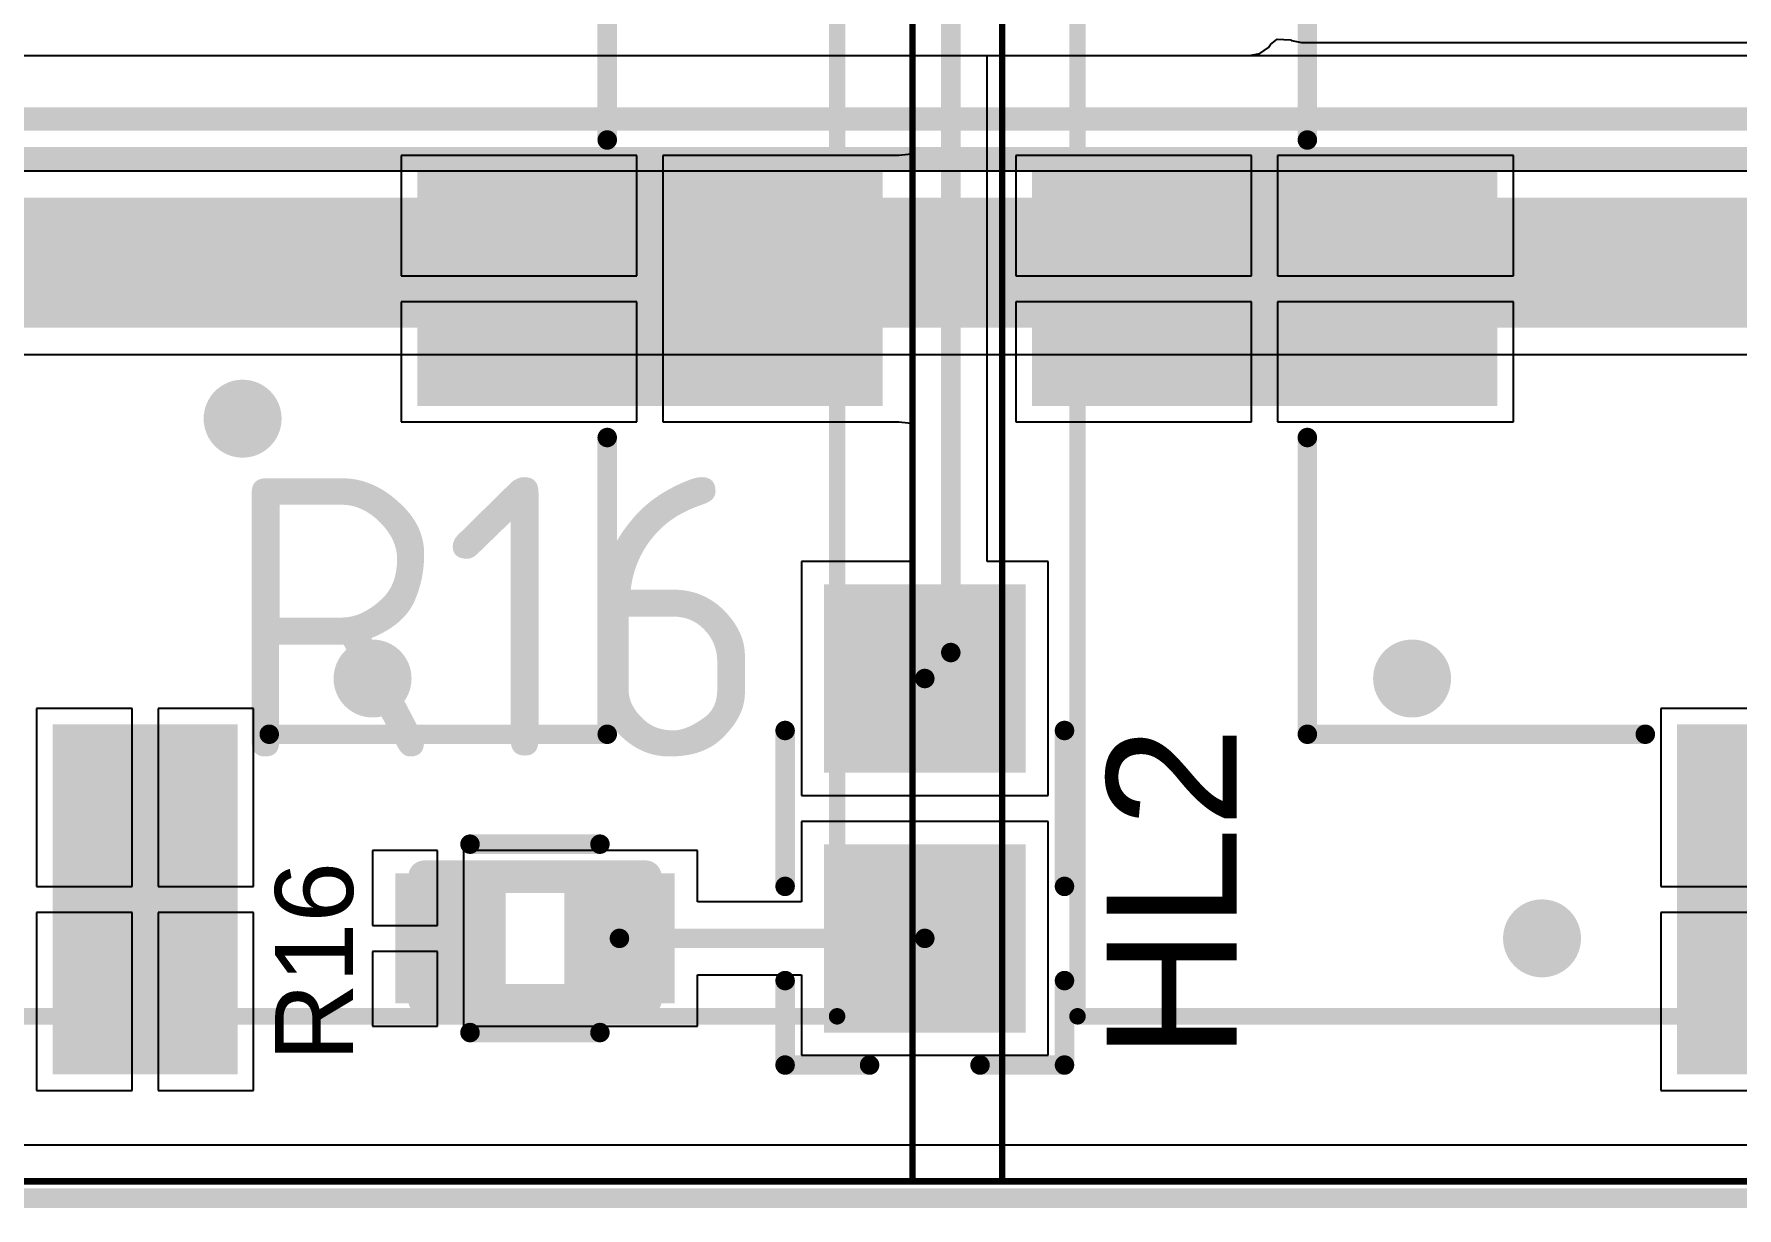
# Model space of a CAD drawing. Header units: inches. Extents: x 0 to 110, y 0 to 95.
# Drawn here: x 47.15 to 60.25, y -0.08 to 8.96 of the extents above; entities that cross this region are included whole.
import ezdxf

# ---------------------------------------------------------------- set-up
doc = ezdxf.new("R2010")
doc.units = ezdxf.units.IN
for name, color, linetype in [('Board Shape', 56, 'Continuous'), ('Bottom Layer', 5, 'Continuous'), ('Int1', 16, 'Continuous'), ('Int2', 76, 'Continuous'), ('Mechanical 13', 56, 'Continuous'), ('Panelize Outline', 56, 'Continuous'), ('Top Courtyard', 56, 'Continuous'), ('Top Layer', 1, 'Continuous'), ('Top Overlay', 2, 'Continuous'), ('Top Paste', 8, 'Continuous'), ('Top Solder', 216, 'Continuous'), ('Via Holes', 16, 'Continuous')]:
    doc.layers.add(name, color=color, linetype=linetype)
doc.styles.add('Arial', font='', dxfattribs={"height": 0.2})
doc.styles.add('GOST type B', font='', dxfattribs={"height": 0.2})
doc.styles.get('Arial').set_extended_font_data('Arial')
doc.styles.get('GOST type B').set_extended_font_data('GOST type B')

# ---------------------------------------------------------------- blocks, each defined once
blk = doc.blocks.new('0603R_1026')
at = {"layer": 'Top Layer'}
for points in [[(-1.05000171, -0.47500032), (-1.05000171, 0.47500032), (-0.25000077, 0.47500032), (-0.25000077, -0.47500032)], [(0.24999823, -0.47500032), (0.24999823, 0.47500032), (1.04999917, 0.47500032), (1.04999917, -0.47500032)]]:
    blk.add_hatch(color=1, dxfattribs=at).paths.add_polyline_path(points)
at = {"layer": 'Top Paste'}
for points in [[(-1.05000171, -0.47500032), (-1.05000171, 0.47500032), (-0.25000077, 0.47500032), (-0.25000077, -0.47500032)], [(0.24999823, -0.47500032), (0.24999823, 0.47500032), (1.04999917, 0.47500032), (1.04999917, -0.47500032)]]:
    blk.add_hatch(color=8, dxfattribs=at).paths.add_polyline_path(points)
at = {"layer": 'Top Solder'}
for points in [[(-1.07500293, -0.50000154), (-1.07500293, 0.50000154), (-0.22499955, 0.50000154), (-0.22499955, -0.50000154)], [(0.22499701, -0.50000154), (0.22499701, 0.50000154), (1.07500039, 0.50000154), (1.07500039, -0.50000154)]]:
    blk.add_hatch(color=216, dxfattribs=at).paths.add_polyline_path(points)
at = {"layer": 'Panelize Outline'}
for points in [[(-0.8500008399999999, -0.47500032, 0.2499995, 0.2499995, 0), (-0.8500008399999999, 0.47500032, 0.2499995, 0.2499995, 0)], [(-0.8500008399999999, 0.47500032, 0.2499995, 0.2499995, 0), (0.8499983, 0.47500032, 0.2499995, 0.2499995, 0)], [(0.8499983, -0.47500032, 0.2499995, 0.2499995, 0), (0.8499983, 0.47500032, 0.2499995, 0.2499995, 0)], [(-0.8500008399999999, -0.47500032, 0.2499995, 0.2499995, 0), (0.8499983, -0.47500032, 0.2499995, 0.2499995, 0)]]:
    blk.add_lwpolyline(points, format="xyseb", dxfattribs=at)
for points in [[(-0.9125000799999999, 0.47500032, 0.12499848, 0.12499848, 1), (-0.7875015999999999, 0.47500032, 0.12499848, 0.12499848, 1)], [(-0.9125000799999999, 0.47500032, 0.12499848, 0.12499848, 1), (-0.7875015999999999, 0.47500032, 0.12499848, 0.12499848, 1)], [(0.78749906, 0.47500032, 0.12499848, 0.12499848, 1), (0.9124975399999999, 0.47500032, 0.12499848, 0.12499848, 1)], [(0.78749906, 0.47500032, 0.12499848, 0.12499848, 1), (0.9124975399999999, 0.47500032, 0.12499848, 0.12499848, 1)], [(-0.9125000799999999, -0.47500032, 0.12499848, 0.12499848, 1), (-0.7875015999999999, -0.47500032, 0.12499848, 0.12499848, 1)], [(-0.9125000799999999, -0.47500032, 0.12499848, 0.12499848, 1), (-0.7875015999999999, -0.47500032, 0.12499848, 0.12499848, 1)], [(0.78749906, -0.47500032, 0.12499848, 0.12499848, 1), (0.9124975399999999, -0.47500032, 0.12499848, 0.12499848, 1)], [(0.78749906, -0.47500032, 0.12499848, 0.12499848, 1), (0.9124975399999999, -0.47500032, 0.12499848, 0.12499848, 1)]]:
    blk.add_lwpolyline(points, format="xyseb", close=True, dxfattribs=at)
at = {"layer": 'Top Overlay'}
for points in [[(-0.499999, 0.72499982, 0.1499997, 0.1499997, 0), (0.499999, 0.72499982, 0.1499997, 0.1499997, 0)], [(-0.499999, -0.72499982, 0.1499997, 0.1499997, 0), (0.499999, -0.72499982, 0.1499997, 0.1499997, 0)]]:
    blk.add_lwpolyline(points, format="xyseb", dxfattribs=at)
for points in [[(-0.53749956, 0.72499982, 0.07499858, 0.07499858, 1), (-0.46249844, 0.72499982, 0.07499858, 0.07499858, 1)], [(0.46249844, 0.72499982, 0.07499858, 0.07499858, 1), (0.53749956, 0.72499982, 0.07499858, 0.07499858, 1)], [(-0.53749956, -0.72499982, 0.07499858, 0.07499858, 1), (-0.46249844, -0.72499982, 0.07499858, 0.07499858, 1)], [(0.46249844, -0.72499982, 0.07499858, 0.07499858, 1), (0.53749956, -0.72499982, 0.07499858, 0.07499858, 1)]]:
    blk.add_lwpolyline(points, format="xyseb", close=True, dxfattribs=at)
at = {"layer": 'Panelize Outline', "style": 'GOST type B'}
blk.add_text('R16', height=2.15000078, rotation=360, dxfattribs=at).set_placement((-2.40000028, 1.39999974))
blk = doc.blocks.new('0805D_1028')
at = {"layer": 'Top Layer'}
for points in [[(-1.70000041, -0.7499997700000002), (-1.70000041, 0.7499997699999997), (-0.3000006700000001, 0.7499997700000002), (-0.3000006699999999, -0.7499997699999997)], [(0.3000006700000001, -0.7499997700000002), (0.3000006699999999, 0.7499997699999997), (1.70000041, 0.7499997700000002), (1.70000041, -0.7499997699999997)]]:
    blk.add_hatch(color=1, dxfattribs=at).paths.add_polyline_path(points)
at = {"layer": 'Top Paste'}
for points in [[(-1.70000041, -0.7499997700000002), (-1.70000041, 0.7499997699999997), (-0.3000006700000001, 0.7499997700000002), (-0.3000006699999999, -0.7499997699999997)], [(0.3000006700000001, -0.7499997700000002), (0.3000006699999999, 0.7499997699999997), (1.70000041, 0.7499997700000002), (1.70000041, -0.7499997699999997)]]:
    blk.add_hatch(color=8, dxfattribs=at).paths.add_polyline_path(points)
at = {"layer": 'Top Solder'}
for points in [[(-1.72500163, -0.7750009900000001), (-1.72500163, 0.7750009899999998), (-0.2749994500000001, 0.7750009900000001), (-0.2749994499999999, -0.7750009899999998)], [(0.2749994500000001, -0.7750009900000001), (0.2749994499999999, 0.7750009899999998), (1.72500163, 0.7750009900000001), (1.72500163, -0.7750009899999998)]]:
    blk.add_hatch(color=216, dxfattribs=at).paths.add_polyline_path(points)
at = {"layer": 'Top Overlay'}
for points in [[(0.5999987999999999, 1.07499912, 0.1499997, 0.1499997, 0), (-0.5999987999999999, 1.07499912, 0.1499997, 0.1499997, 0)], [(1.97499986, 1.07499912, 0.1499997, 0.1499997, 0), (1.32500116, 1.07499912, 0.1499997, 0.1499997, 0)], [(1.97499986, 0.4250004199999999, 0.1499997, 0.1499997, 0), (1.97499986, 1.07499912, 0.1499997, 0.1499997, 0)], [(1.97499986, -1.07499912, 0.1499997, 0.1499997, 0), (1.97499986, -0.4250004199999999, 0.1499997, 0.1499997, 0)], [(0.5999987999999999, -1.07499912, 0.1499997, 0.1499997, 0), (-0.5999987999999999, -1.07499912, 0.1499997, 0.1499997, 0)], [(1.97499986, -1.07499912, 0.1499997, 0.1499997, 0), (1.32500116, -1.07499912, 0.1499997, 0.1499997, 0)]]:
    blk.add_lwpolyline(points, format="xyseb", dxfattribs=at)
for points in [[(-0.63749936, 1.07499912, 0.07499858, 0.07499858, 1), (-0.56249824, 1.07499912, 0.07499858, 0.07499858, 1)], [(0.56249824, 1.07499912, 0.07499858, 0.07499858, 1), (0.63749936, 1.07499912, 0.07499858, 0.07499858, 1)], [(1.2875006, 1.07499912, 0.07499858, 0.07499858, 1), (1.36250172, 1.07499912, 0.07499858, 0.07499858, 1)], [(1.9374993, 1.07499912, 0.07499858, 0.07499858, 1), (2.01250042, 1.07499912, 0.07499858, 0.07499858, 1)], [(1.9374993, 1.07499912, 0.07499858, 0.07499858, 1), (2.01250042, 1.07499912, 0.07499858, 0.07499858, 1)], [(1.9374993, 0.4250004199999999, 0.07499858, 0.07499858, 1), (2.01250042, 0.4250004199999999, 0.07499858, 0.07499858, 1)], [(1.9374993, -0.4250004199999999, 0.07499858, 0.07499858, 1), (2.01250042, -0.4250004199999999, 0.07499858, 0.07499858, 1)], [(-0.63749936, -1.07499912, 0.07499858, 0.07499858, 1), (-0.56249824, -1.07499912, 0.07499858, 0.07499858, 1)], [(0.56249824, -1.07499912, 0.07499858, 0.07499858, 1), (0.63749936, -1.07499912, 0.07499858, 0.07499858, 1)], [(1.2875006, -1.07499912, 0.07499858, 0.07499858, 1), (1.36250172, -1.07499912, 0.07499858, 0.07499858, 1)], [(1.9374993, -1.07499912, 0.07499858, 0.07499858, 1), (2.01250042, -1.07499912, 0.07499858, 0.07499858, 1)], [(1.9374993, -1.07499912, 0.07499858, 0.07499858, 1), (2.01250042, -1.07499912, 0.07499858, 0.07499858, 1)]]:
    blk.add_lwpolyline(points, format="xyseb", close=True, dxfattribs=at)
blk = doc.blocks.new('M_____430450218_1039')
at = {"layer": 'Top Layer'}
for points in [[(-0.635, 5.97000076), (0.635, 5.97000076), (0.635, 3.43000076), (-0.635, 3.43000076)], [(2.17000074, 0.8249996199999998), (5.600001499999999, 0.8249996199999998), (5.600001499999999, -0.8249996199999998), (2.17000074, -0.8249996199999998)]]:
    blk.add_hatch(color=1, dxfattribs=at).paths.add_polyline_path(points)
at = {"layer": 'Top Paste'}
for points in [[(-0.635, 5.97000076), (0.635, 5.97000076), (0.635, 3.43000076), (-0.635, 3.43000076)], [(2.17000074, 0.8249996199999998), (5.600001499999999, 0.8249996199999998), (5.600001499999999, -0.8249996199999998), (2.17000074, -0.8249996199999998)]]:
    blk.add_hatch(color=8, dxfattribs=at).paths.add_polyline_path(points)
at = {"layer": 'Top Solder'}
for points in [[(-0.7111999999999999, 6.04620076), (0.7111999999999999, 6.04620076), (0.7111999999999999, 3.35380076), (-0.7111999999999999, 3.35380076)], [(2.09380074, 0.90119962), (5.676201499999999, 0.90119962), (5.676201499999999, -0.90119962), (2.09380074, -0.90119962)]]:
    blk.add_hatch(color=216, dxfattribs=at).paths.add_polyline_path(points)
at = {"layer": 'Mechanical 13'}
for points in [[(5.32500078, 5.59999896, 0.127, 0.127, 0), (-5.32500078, 5.59999896, 0.127, 0.127, 0)], [(5.32500078, 5.59999896, 0.127, 0.127, 0), (5.32500078, -5.59999896, 0.127, 0.127, 0)]]:
    blk.add_lwpolyline(points, format="xyseb", dxfattribs=at)
blk.add_lwpolyline([(5.293250779999999, 5.59999896, 0.0635, 0.0635, 1), (5.35675078, 5.59999896, 0.0635, 0.0635, 1)], format="xyseb", close=True, dxfattribs=at)
blk.add_lwpolyline([(5.293250779999999, 5.59999896, 0.0635, 0.0635, 1), (5.35675078, 5.59999896, 0.0635, 0.0635, 1)], format="xyseb", close=True, dxfattribs=at)
at = {"layer": 'Top Courtyard'}
for points in [[(6.595000779999999, 6.869998959999999, 0.0499999, 0.0499999, 0), (-6.595000779999999, 6.869998959999999, 0.0499999, 0.0499999, 0)], [(6.595000779999999, 6.869998959999999, 0.0499999, 0.0499999, 0), (6.595000779999999, -6.869998959999999, 0.0499999, 0.0499999, 0)]]:
    blk.add_lwpolyline(points, format="xyseb", dxfattribs=at)
blk.add_lwpolyline([(6.582501439999999, 6.869998959999999, 0.02499868, 0.02499868, 1), (6.607500119999999, 6.869998959999999, 0.02499868, 0.02499868, 1)], format="xyseb", close=True, dxfattribs=at)
blk.add_lwpolyline([(6.582501439999999, 6.869998959999999, 0.02499868, 0.02499868, 1), (6.607500119999999, 6.869998959999999, 0.02499868, 0.02499868, 1)], format="xyseb", close=True, dxfattribs=at)
at = {"layer": 'Top Overlay'}
for points in [[(3.556, 3.429, 0.1499997, 0.1499997, 0), (0.9549993599999999, 3.429, 0.1499997, 0.1499997, 0)], [(3.556, 3.429, 0.1499997, 0.1499997, 0), (3.556, 1.14499898, 0.1499997, 0.1499997, 0)], [(3.556, -1.14499898, 0.1499997, 0.1499997, 0), (3.556, -3.937, 0.1499997, 0.1499997, 0)]]:
    blk.add_lwpolyline(points, format="xyseb", dxfattribs=at)
for points in [[(0.9174988, 3.429, 0.07499858, 0.07499858, 1), (0.99249992, 3.429, 0.07499858, 0.07499858, 1)], [(3.51849944, 3.429, 0.07499858, 0.07499858, 1), (3.59350056, 3.429, 0.07499858, 0.07499858, 1)], [(3.51849944, 3.429, 0.07499858, 0.07499858, 1), (3.59350056, 3.429, 0.07499858, 0.07499858, 1)], [(3.51849944, 1.14499898, 0.07499858, 0.07499858, 1), (3.59350056, 1.14499898, 0.07499858, 0.07499858, 1)], [(3.51849944, -1.14499898, 0.07499858, 0.07499858, 1), (3.59350056, -1.14499898, 0.07499858, 0.07499858, 1)]]:
    blk.add_lwpolyline(points, format="xyseb", close=True, dxfattribs=at)
blk = doc.blocks.new('M_____430450218_1128')
at = {"layer": 'Top Layer'}
for points in [[(-0.635, 5.97000076), (0.635, 5.97000076), (0.635, 3.43000076), (-0.635, 3.43000076)], [(-5.600001499999999, 0.8249996199999998), (-2.17000074, 0.8249996199999998), (-2.17000074, -0.8249996199999998), (-5.600001499999999, -0.8249996199999998)]]:
    blk.add_hatch(color=1, dxfattribs=at).paths.add_polyline_path(points)
at = {"layer": 'Top Paste'}
for points in [[(-0.635, 5.97000076), (0.635, 5.97000076), (0.635, 3.43000076), (-0.635, 3.43000076)], [(-5.600001499999999, 0.8249996199999998), (-2.17000074, 0.8249996199999998), (-2.17000074, -0.8249996199999998), (-5.600001499999999, -0.8249996199999998)]]:
    blk.add_hatch(color=8, dxfattribs=at).paths.add_polyline_path(points)
at = {"layer": 'Top Solder'}
for points in [[(-0.7111999999999999, 6.04620076), (0.7111999999999999, 6.04620076), (0.7111999999999999, 3.35380076), (-0.7111999999999999, 3.35380076)], [(-5.676201499999999, 0.90119962), (-2.09380074, 0.90119962), (-2.09380074, -0.90119962), (-5.676201499999999, -0.90119962)]]:
    blk.add_hatch(color=216, dxfattribs=at).paths.add_polyline_path(points)
at = {"layer": 'Mechanical 13'}
for points in [[(-5.32500078, 5.59999896, 0.127, 0.127, 0), (-5.32500078, -5.59999896, 0.127, 0.127, 0)], [(5.32500078, 5.59999896, 0.127, 0.127, 0), (-5.32500078, 5.59999896, 0.127, 0.127, 0)]]:
    blk.add_lwpolyline(points, format="xyseb", dxfattribs=at)
blk.add_lwpolyline([(-5.35675078, 5.59999896, 0.0635, 0.0635, 1), (-5.293250779999999, 5.59999896, 0.0635, 0.0635, 1)], format="xyseb", close=True, dxfattribs=at)
blk.add_lwpolyline([(-5.35675078, 5.59999896, 0.0635, 0.0635, 1), (-5.293250779999999, 5.59999896, 0.0635, 0.0635, 1)], format="xyseb", close=True, dxfattribs=at)
at = {"layer": 'Top Courtyard'}
for points in [[(6.595000779999999, 6.869998959999999, 0.0499999, 0.0499999, 0), (-6.595000779999999, 6.869998959999999, 0.0499999, 0.0499999, 0)], [(-6.595000779999999, 6.869998959999999, 0.0499999, 0.0499999, 0), (-6.595000779999999, -6.869998959999999, 0.0499999, 0.0499999, 0)]]:
    blk.add_lwpolyline(points, format="xyseb", dxfattribs=at)
blk.add_lwpolyline([(-6.607500119999999, 6.869998959999999, 0.02499868, 0.02499868, 1), (-6.582501439999999, 6.869998959999999, 0.02499868, 0.02499868, 1)], format="xyseb", close=True, dxfattribs=at)
blk.add_lwpolyline([(-6.607500119999999, 6.869998959999999, 0.02499868, 0.02499868, 1), (-6.582501439999999, 6.869998959999999, 0.02499868, 0.02499868, 1)], format="xyseb", close=True, dxfattribs=at)
at = {"layer": 'Top Overlay'}
for points in [[(-0.9549993599999999, 3.429, 0.1499997, 0.1499997, 0), (-3.556, 3.429, 0.1499997, 0.1499997, 0)], [(-3.556, 3.429, 0.1499997, 0.1499997, 0), (-3.556, 1.14499898, 0.1499997, 0.1499997, 0)], [(-3.556, -1.14499898, 0.1499997, 0.1499997, 0), (-3.556, -3.937, 0.1499997, 0.1499997, 0)]]:
    blk.add_lwpolyline(points, format="xyseb", dxfattribs=at)
for points in [[(-3.59350056, 3.429, 0.07499858, 0.07499858, 1), (-3.51849944, 3.429, 0.07499858, 0.07499858, 1)], [(-3.59350056, 3.429, 0.07499858, 0.07499858, 1), (-3.51849944, 3.429, 0.07499858, 0.07499858, 1)], [(-0.99249992, 3.429, 0.07499858, 0.07499858, 1), (-0.9174988, 3.429, 0.07499858, 0.07499858, 1)], [(-3.59350056, 1.14499898, 0.07499858, 0.07499858, 1), (-3.51849944, 1.14499898, 0.07499858, 0.07499858, 1)], [(-3.59350056, -1.14499898, 0.07499858, 0.07499858, 1), (-3.51849944, -1.14499898, 0.07499858, 0.07499858, 1)]]:
    blk.add_lwpolyline(points, format="xyseb", close=True, dxfattribs=at)

msp = doc.modelspace()

# ---------------------------------------------------------------- hatches: boundary and pattern name
at = {"layer": 'Bottom Layer'}
h = msp.add_hatch(color=5, dxfattribs=at)
edge = h.paths.add_edge_path()
edge.add_arc((48.7500422, 6.00001848), 0.2999994, 0, 360)
h = msp.add_hatch(color=5, dxfattribs=at)
edge = h.paths.add_edge_path()
edge.add_arc((49.75004274, 4.0000174), 0.2999994, 0, 360)
h = msp.add_hatch(color=5, dxfattribs=at)
edge = h.paths.add_edge_path()
edge.add_arc((57.75004706, 4.0000174), 0.2999994, 0, 360)
h = msp.add_hatch(color=5, dxfattribs=at)
edge = h.paths.add_edge_path()
edge.add_arc((58.7500476, 2.00001632), 0.2999994, 0, 360)
at = {"layer": 'Int1'}
h = msp.add_hatch(color=16, dxfattribs=at)
edge = h.paths.add_edge_path()
edge.add_arc((48.7500422, 6.00001848), 0.2999994, 0, 360)
h = msp.add_hatch(color=16, dxfattribs=at)
edge = h.paths.add_edge_path()
edge.add_arc((49.75004274, 4.0000174), 0.2999994, 0, 360)
h = msp.add_hatch(color=16, dxfattribs=at)
edge = h.paths.add_edge_path()
edge.add_arc((57.75004706, 4.0000174), 0.2999994, 0, 360)
h = msp.add_hatch(color=16, dxfattribs=at)
edge = h.paths.add_edge_path()
edge.add_arc((58.7500476, 2.00001632), 0.2999994, 0, 360)
at = {"layer": 'Int2'}
h = msp.add_hatch(color=76, dxfattribs=at)
edge = h.paths.add_edge_path()
edge.add_arc((48.7500422, 6.00001848), 0.2999994, 0, 360)
h = msp.add_hatch(color=76, dxfattribs=at)
edge = h.paths.add_edge_path()
edge.add_arc((49.75004274, 4.0000174), 0.2999994, 0, 360)
h = msp.add_hatch(color=76, dxfattribs=at)
edge = h.paths.add_edge_path()
edge.add_arc((57.75004706, 4.0000174), 0.2999994, 0, 360)
h = msp.add_hatch(color=76, dxfattribs=at)
edge = h.paths.add_edge_path()
edge.add_arc((58.7500476, 2.00001632), 0.2999994, 0, 360)
at = {"layer": 'Top Layer'}
h = msp.add_hatch(color=1, dxfattribs=at)
edge = h.paths.add_edge_path()
edge.add_arc((48.7500422, 6.00001848), 0.2999994, 0, 360)
h = msp.add_hatch(color=1, dxfattribs=at)
edge = h.paths.add_edge_path()
edge.add_arc((49.75004274, 4.0000174), 0.2999994, 0, 360)
h = msp.add_hatch(color=1, dxfattribs=at)
edge = h.paths.add_edge_path()
edge.add_arc((57.75004706, 4.0000174), 0.2999994, 0, 360)
h = msp.add_hatch(color=1, dxfattribs=at)
edge = h.paths.add_edge_path()
edge.add_arc((58.7500476, 2.00001632), 0.2999994, 0, 360)
at = {"layer": 'Via Holes'}
h = msp.add_hatch(color=7, dxfattribs=at)
edge = h.paths.add_edge_path()
edge.add_arc((48.7500422, 6.00001848), 0.1499997, 0, 360)
h = msp.add_hatch(color=7, dxfattribs=at)
edge = h.paths.add_edge_path()
edge.add_arc((49.75004274, 4.0000174), 0.1499997, 0, 360)
h = msp.add_hatch(color=7, dxfattribs=at)
edge = h.paths.add_edge_path()
edge.add_arc((57.75004706, 4.0000174), 0.1499997, 0, 360)
h = msp.add_hatch(color=7, dxfattribs=at)
edge = h.paths.add_edge_path()
edge.add_arc((58.7500476, 2.00001632), 0.1499997, 0, 360)

# ---------------------------------------------------------------- linework, layer by layer
at = {"layer": 'Board Shape'}
msp.add_lwpolyline([(2.00000108, -2.54e-06, 0.1499997, 0.1499997, 0), (89.07179544, 5.08e-06, 0.1499997, 0.1499997, 0)], format="xyseb", dxfattribs=at)
at = {"layer": 'Bottom Layer'}
for points in [[(18.10257238, 8.306998879999998, 0.17999964, 0.17999964, 0), (85.97726518, 8.306998879999998, 0.17999964, 0.17999964, 0)], [(18.22973494, 7.999999239999999, 0.17999964, 0.17999964, 0), (86.10442774, 7.999999239999999, 0.17999964, 0.17999964, 0)]]:
    msp.add_lwpolyline(points, format="xyseb", dxfattribs=at)
at = {"layer": 'Int1'}
for p, q in [((18.96573042, 8.79608096), (76.64534836, 8.79608096)), ((80.70755004, 7.90603956), (19.69245236, 7.90603956)), ((19.40000184, 6.49396212), (81.00000055999999, 6.49396212)), ((89.07179798, 0.40782748), (2.00000108, 0.4078224))]:
    msp.add_line(p, q, dxfattribs=at)
msp.add_lwpolyline([(19.40000184, 7.20000084, 1.00000054, 1.00000054, 0), (81.00000055999999, 7.20000084, 1.00000054, 1.00000054, 0)], format="xyseb", dxfattribs=at)
at = {"layer": 'Int2'}
msp.add_line((89.07179798, 0.40782748), (2.00000108, 0.4078224), dxfattribs=at)
at = {"layer": 'Top Layer'}
for p, q in [((56.66067662, 8.88047754), (56.71177379999999, 8.9209372)), ((56.71177379999999, 8.9209372), (56.81474539999999, 8.916426159999999)), ((56.81474539999999, 8.916426159999999), (56.82196408, 8.9116027)), ((56.82196408, 8.9116027), (56.9000005, 8.896080759999998)), ((41.26376303999999, 8.79608096), (53.9196153, 8.79608096)), ((53.9196153, 8.79608096), (53.9196153, 8.038007799999999)), ((54.48038634, 4.89999782), (54.48038634, 8.79608096)), ((54.48038634, 8.79608096), (56.49999876, 8.79608096)), ((56.49999876, 8.79608096), (56.57803517999999, 8.811602899999999)), ((56.57803517999999, 8.811602899999999), (56.64419202, 8.85580652)), ((56.64419202, 8.85580652), (56.66067662, 8.88047754)), ((56.9000005, 8.896080759999998), (67.20000021999999, 8.896080759999998)), ((51.78500183999999, 8.02500046), (49.97000166, 8.02500046)), ((49.97000166, 8.02500046), (49.97000166, 7.10000104)), ((51.78500183999999, 7.10000104), (51.78500183999999, 8.02500046)), ((53.79461174, 8.02500046), (51.98500144, 8.02500046)), ((51.98500144, 8.02500046), (51.98500144, 7.00000124)), ((53.80000162, 8.025002999999998), (53.79461174, 8.02500046)), ((53.9196153, 8.038007799999999), (53.80000162, 8.025002999999998)), ((56.515, 8.02500046), (54.69999982, 8.02500046)), ((54.69999982, 8.02500046), (54.69999982, 7.10000104)), ((56.515, 7.10000104), (56.515, 8.02500046)), ((58.52999978, 8.02500046), (56.71499959999999, 8.02500046)), ((56.71499959999999, 8.02500046), (56.71499959999999, 7.10000104)), ((58.52999978, 7.10000104), (58.52999978, 8.02500046)), ((49.97000166, 7.10000104), (51.78500183999999, 7.10000104)), ((54.69999982, 7.10000104), (56.515, 7.10000104)), ((56.71499959999999, 7.10000104), (58.52999978, 7.10000104)), ((51.98500144, 7.00000124), (51.98500144, 5.97500202)), ((51.78500183999999, 6.90000144), (49.97000166, 6.90000144)), ((49.97000166, 6.90000144), (49.97000166, 5.97500202)), ((51.78500183999999, 5.97500202), (51.78500183999999, 6.90000144)), ((56.515, 6.90000144), (54.69999982, 6.90000144)), ((54.69999982, 6.90000144), (54.69999982, 5.97500202)), ((56.515, 5.97500202), (56.515, 6.90000144)), ((58.52999978, 6.90000144), (56.71499959999999, 6.90000144)), ((56.71499959999999, 6.90000144), (56.71499959999999, 5.97500202)), ((58.52999978, 5.97500202), (58.52999978, 6.90000144)), ((49.97000166, 5.97500202), (51.78500183999999, 5.97500202)), ((51.98500144, 5.97500202), (53.79461174, 5.97500202)), ((53.79461174, 5.97500202), (53.80000162, 5.97499948)), ((53.80000162, 5.97499948), (53.9196153, 5.961994679999999)), ((53.9196153, 5.961994679999999), (53.9196153, 4.89999782)), ((54.69999982, 5.97500202), (56.515, 5.97500202)), ((56.71499959999999, 5.97500202), (58.52999978, 5.97500202)), ((53.9196153, 4.89999782), (53.05000058, 4.89999782)), ((53.05000058, 4.89999782), (53.05000058, 3.10000142)), ((54.94999678, 4.89999782), (54.48038634, 4.89999782)), ((54.94999678, 3.10000142), (54.94999678, 4.89999782)), ((47.90000072, 3.77000008), (47.16500092, 3.77000008)), ((47.16500092, 3.77000008), (47.16500092, 2.40000028)), ((47.90000072, 2.40000028), (47.90000072, 3.77000008)), ((48.83500012, 3.77000008), (48.10000032, 3.77000008)), ((48.10000032, 3.77000008), (48.10000032, 2.40000028)), ((48.83500012, 2.40000028), (48.83500012, 3.77000008)), ((60.40000112, 3.77000008), (59.66500132, 3.77000008)), ((59.66500132, 3.77000008), (59.66500132, 2.40000028)), ((53.05000058, 3.10000142), (54.94999678, 3.10000142)), ((54.94999678, 2.89999674), (53.05000058, 2.89999674)), ((53.05000058, 2.89999674), (53.05000058, 2.2803866)), ((54.94999678, 1.10000034), (54.94999678, 2.89999674)), ((50.24999855999999, 2.675001), (49.74999956, 2.675001)), ((49.74999956, 2.675001), (49.74999956, 2.10000088)), ((50.24999855999999, 2.10000088), (50.24999855999999, 2.675001)), ((50.92499594, 2.675001), (50.44999816, 2.675001)), ((50.44999816, 2.675001), (50.44999816, 2.00000108)), ((50.94999716, 2.67500354), (50.92499594, 2.675001)), ((51.0499995, 2.67500354), (50.94999716, 2.67500354)), ((51.07500071999999, 2.675001), (51.0499995, 2.67500354)), ((52.2499971, 2.675001), (51.07500071999999, 2.675001)), ((52.2499971, 2.2803866), (52.2499971, 2.675001)), ((47.16500092, 2.40000028), (47.90000072, 2.40000028)), ((48.10000032, 2.40000028), (48.83500012, 2.40000028)), ((59.66500132, 2.40000028), (60.40000112, 2.40000028)), ((53.05000058, 2.2803866), (52.2499971, 2.2803866)), ((47.90000072, 2.20000068), (47.16500092, 2.20000068)), ((47.16500092, 2.20000068), (47.16500092, 0.83000088)), ((47.90000072, 0.83000088), (47.90000072, 2.20000068)), ((48.83500012, 2.20000068), (48.10000032, 2.20000068)), ((48.10000032, 2.20000068), (48.10000032, 0.83000088)), ((48.83500012, 0.83000088), (48.83500012, 2.20000068)), ((49.74999956, 2.10000088), (50.24999855999999, 2.10000088)), ((60.40000112, 2.20000068), (59.66500132, 2.20000068)), ((59.66500132, 2.20000068), (59.66500132, 0.83000088)), ((50.44999816, 2.00000108), (50.44999816, 1.32500116)), ((50.24999855999999, 1.90000128), (49.74999956, 1.90000128)), ((49.74999956, 1.90000128), (49.74999956, 1.32500116)), ((50.24999855999999, 1.32500116), (50.24999855999999, 1.90000128)), ((52.2499971, 1.32500116), (52.2499971, 1.71961556)), ((52.2499971, 1.71961556), (53.05000058, 1.71961556)), ((53.05000058, 1.71961556), (53.05000058, 1.10000034)), ((49.74999956, 1.32500116), (50.24999855999999, 1.32500116)), ((50.44999816, 1.32500116), (50.92499594, 1.32500116)), ((50.92499594, 1.32500116), (50.94999716, 1.32499862)), ((50.94999716, 1.32499862), (51.0499995, 1.32499862)), ((51.0499995, 1.32499862), (51.07500071999999, 1.32500116)), ((51.07500071999999, 1.32500116), (52.2499971, 1.32500116)), ((53.05000058, 1.10000034), (54.94999678, 1.10000034)), ((47.16500092, 0.83000088), (47.90000072, 0.83000088)), ((48.10000032, 0.83000088), (48.83500012, 0.83000088)), ((59.66500132, 0.83000088), (60.40000112, 0.83000088)), ((67.20000021999999, 0.40782494), (28.09999968, 0.40782494))]:
    msp.add_line(p, q, dxfattribs=at)
for points in [[(54.20000082, 4.20000176, 0.1499997, 0.1499997, 0), (54.20000082, 9.349945739999999, 0.1499997, 0.1499997, 0)], [(53.99999868, 3.99999962, 0.1499997, 0.1499997, 0), (54.20000082, 4.20000176, 0.1499997, 0.1499997, 0)], [(51.6499983, 2.00000108, 0.1499997, 0.1499997, 0), (53.99999614, 2.00000108, 0.1499997, 0.1499997, 0)], [(53.99999614, 2.00000108, 0.1499997, 0.1499997, 0), (53.99999868, 1.99999854, 0.1499997, 0.1499997, 0)]]:
    msp.add_lwpolyline(points, format="xyseb", dxfattribs=at)
for points in [[(54.16250025999999, 4.20000176, 0.07499858, 0.07499858, 1), (54.23750138, 4.20000176, 0.07499858, 0.07499858, 1)], [(54.16250025999999, 4.20000176, 0.07499858, 0.07499858, 1), (54.23750138, 4.20000176, 0.07499858, 0.07499858, 1)], [(53.96249811999999, 3.99999962, 0.07499858, 0.07499858, 1), (54.03749924, 3.99999962, 0.07499858, 0.07499858, 1)], [(51.61249773999999, 2.00000108, 0.07499858, 0.07499858, 1), (51.68749886, 2.00000108, 0.07499858, 0.07499858, 1)], [(53.96249558, 2.00000108, 0.07499858, 0.07499858, 1), (54.03749670000001, 2.00000108, 0.07499858, 0.07499858, 1)], [(53.96249558, 2.00000108, 0.07499858, 0.07499858, 1), (54.03749670000001, 2.00000108, 0.07499858, 0.07499858, 1)], [(53.96249811999999, 1.99999854, 0.07499858, 0.07499858, 1), (54.03749924, 1.99999854, 0.07499858, 0.07499858, 1)]]:
    msp.add_lwpolyline(points, format="xyseb", close=True, dxfattribs=at)

# ---------------------------------------------------------------- block references
for name, p, rotation in [('M_____430450218_1128', (48.00000052, 7.00000124), 180), ('M_____430450218_1039', (60.50000092, 7.00000124), 180), ('0805D_1028', (53.99999868, 2.99999908), 270)]:
    msp.add_blockref(name, p, dxfattribs=dict(rotation=rotation))
msp.add_blockref('0603R_1026', (50.9999996, 2.00000108))

# ---------------------------------------------------------------- texts
at = {"layer": 'Top Overlay', "style": 'Arial'}
for s, height, p in [('HL2', 1.00000054, (56.39983386, 1.06709718)), ('R16', 0.5999987999999999, (49.5999008, 1.05024174))]:
    msp.add_text(s, height=height, rotation=90, dxfattribs=at).set_placement(p)

doc.saveas('drawing.dxf')
